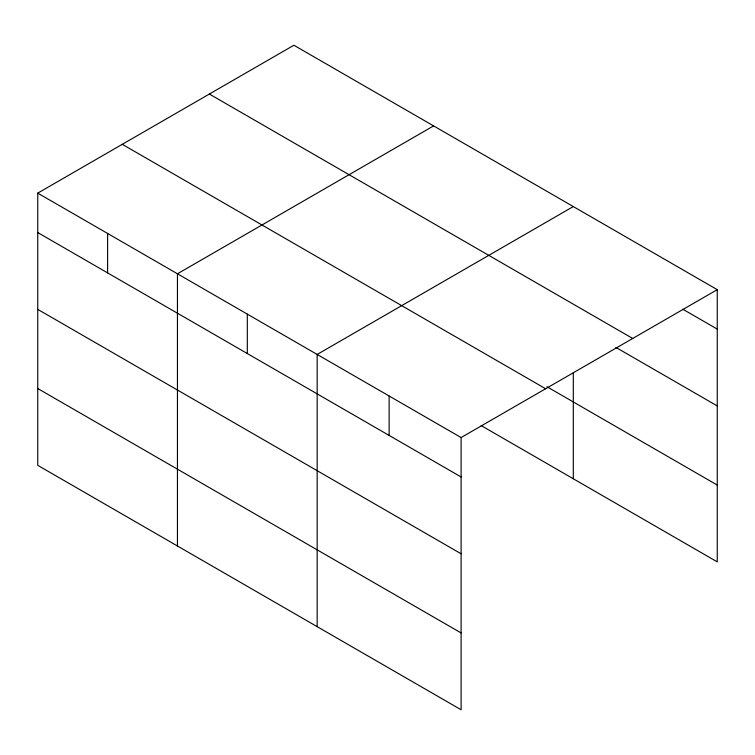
<?xml version="1.0" encoding="UTF-8"?>
<svg xmlns="http://www.w3.org/2000/svg" width="755" height="755" viewBox="0 0 755 755"><rect width="100%" height="100%" fill="white"/><g stroke="black" fill="none" stroke-linecap="round" stroke-linejoin="round"><path stroke-width="1.13" d="M461.107 553.792L461.107 437.551L37.75 193.129L37.75 465.335L461.107 709.757L461.107 553.792L37.75 309.371M481.18 425.584L717.25 561.871L717.25 289.665L293.893 45.243L37.75 193.129M433.606 125.896L177.453 273.782L177.453 545.997M573.309 206.559L317.166 354.444L317.166 626.659M461.107 437.551L717.25 289.665M682.784 309.201L717.25 329.095M209.371 94.045L632.718 338.466M615.882 347.394L717.25 405.916M546.988 386.758L717.25 485.059M122.282 144.328L545.629 388.75M37.75 232.559L461.107 476.981M37.75 388.523L461.107 632.945M573.309 372.857L573.309 478.774M389.136 395.998L389.136 435.427M247.31 314.118L247.31 353.548M107.606 233.455L107.606 272.885"/></g></svg>
